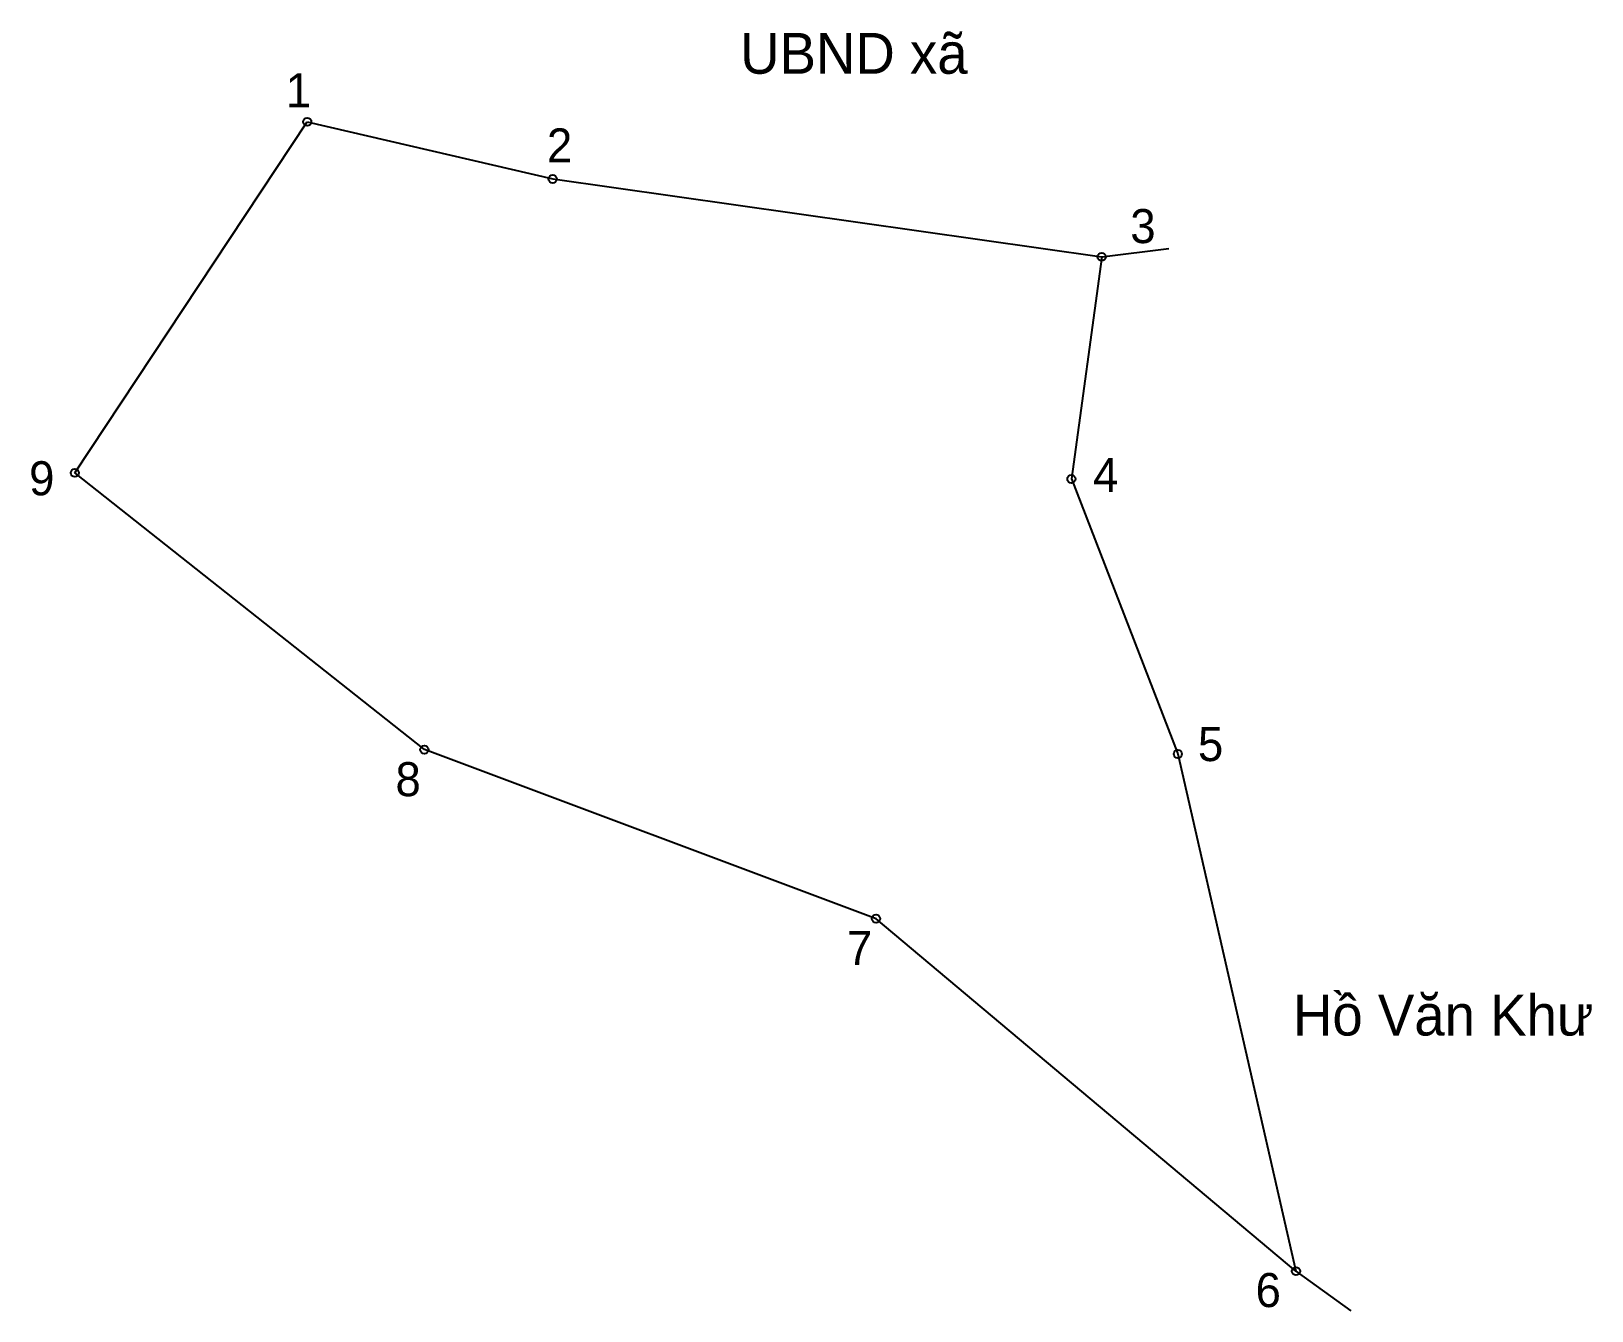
# Model space of a CAD drawing. Extents: x 546742 to 546845, y 1824351 to 1824435.
import ezdxf

# ---------------------------------------------------------------- set-up
doc = ezdxf.new("R2010")
doc.units = 0
for name, color, linetype in [('CanhThua', 7, 'Continuous'), ('MocDinhThua', 7, 'Continuous'), ('RauThua', 7, 'Continuous'), ('SoHieuDinhThua', 7, 'Continuous'), ('TenChuLanCan', 7, 'Continuous')]:
    doc.layers.add(name, color=color, linetype=linetype)

msp = doc.modelspace()

# ---------------------------------------------------------------- linework, layer by layer
at = {"layer": 'CanhThua'}
for p, q in [((546744.54, 1824406.05), (546759.9, 1824429.24)), ((546759.9, 1824429.24), (546776.12, 1824425.47)), ((546776.12, 1824425.47), (546812.4, 1824420.32)), ((546812.4, 1824420.32), (546810.4, 1824405.65)), ((546767.64, 1824387.77), (546744.54, 1824406.05)), ((546810.4, 1824405.65), (546817.43, 1824387.48)), ((546797.49, 1824376.6), (546767.64, 1824387.77)), ((546817.43, 1824387.48), (546825.24, 1824353.31)), ((546825.24, 1824353.31), (546797.49, 1824376.6))]:
    msp.add_line(p, q, dxfattribs=at)
at = {"layer": 'MocDinhThua'}
for centre in [(546759.9, 1824429.24), (546776.12, 1824425.47), (546812.4, 1824420.32), (546744.54, 1824406.05), (546810.4, 1824405.65), (546767.64, 1824387.77), (546817.43, 1824387.48), (546797.49, 1824376.6), (546825.24, 1824353.31)]:
    msp.add_circle(centre, 0.27, dxfattribs=at)
at = {"layer": 'RauThua'}
for p, q in [((546812.4, 1824420.32), (546816.84, 1824420.88)), ((546825.24, 1824353.31), (546828.87, 1824350.7))]:
    msp.add_line(p, q, dxfattribs=at)

# ---------------------------------------------------------------- texts
at = {"layer": 'SoHieuDinhThua'}
for s, p in [('1', (546758.48, 1824430.2)), ('2', (546775.74, 1824426.56)), ('3', (546814.29, 1824421.23)), ('9', (546741.52, 1824404.57)), ('4', (546811.83, 1824404.79)), ('5', (546818.76, 1824387.01)), ('8', (546765.73, 1824384.69)), ('7', (546795.56, 1824373.53)), ('6', (546822.57, 1824350.94))]:
    msp.add_text(s, height=2.25, dxfattribs=at).set_placement(p)
at = {"layer": 'TenChuLanCan'}
for s, p in [('UBND xã', (546788.51, 1824432.42)), ('Hồ Văn Khư', (546825.04, 1824368.88))]:
    msp.add_text(s, height=2.697, dxfattribs=at).set_placement(p)

doc.saveas('drawing.dxf')
